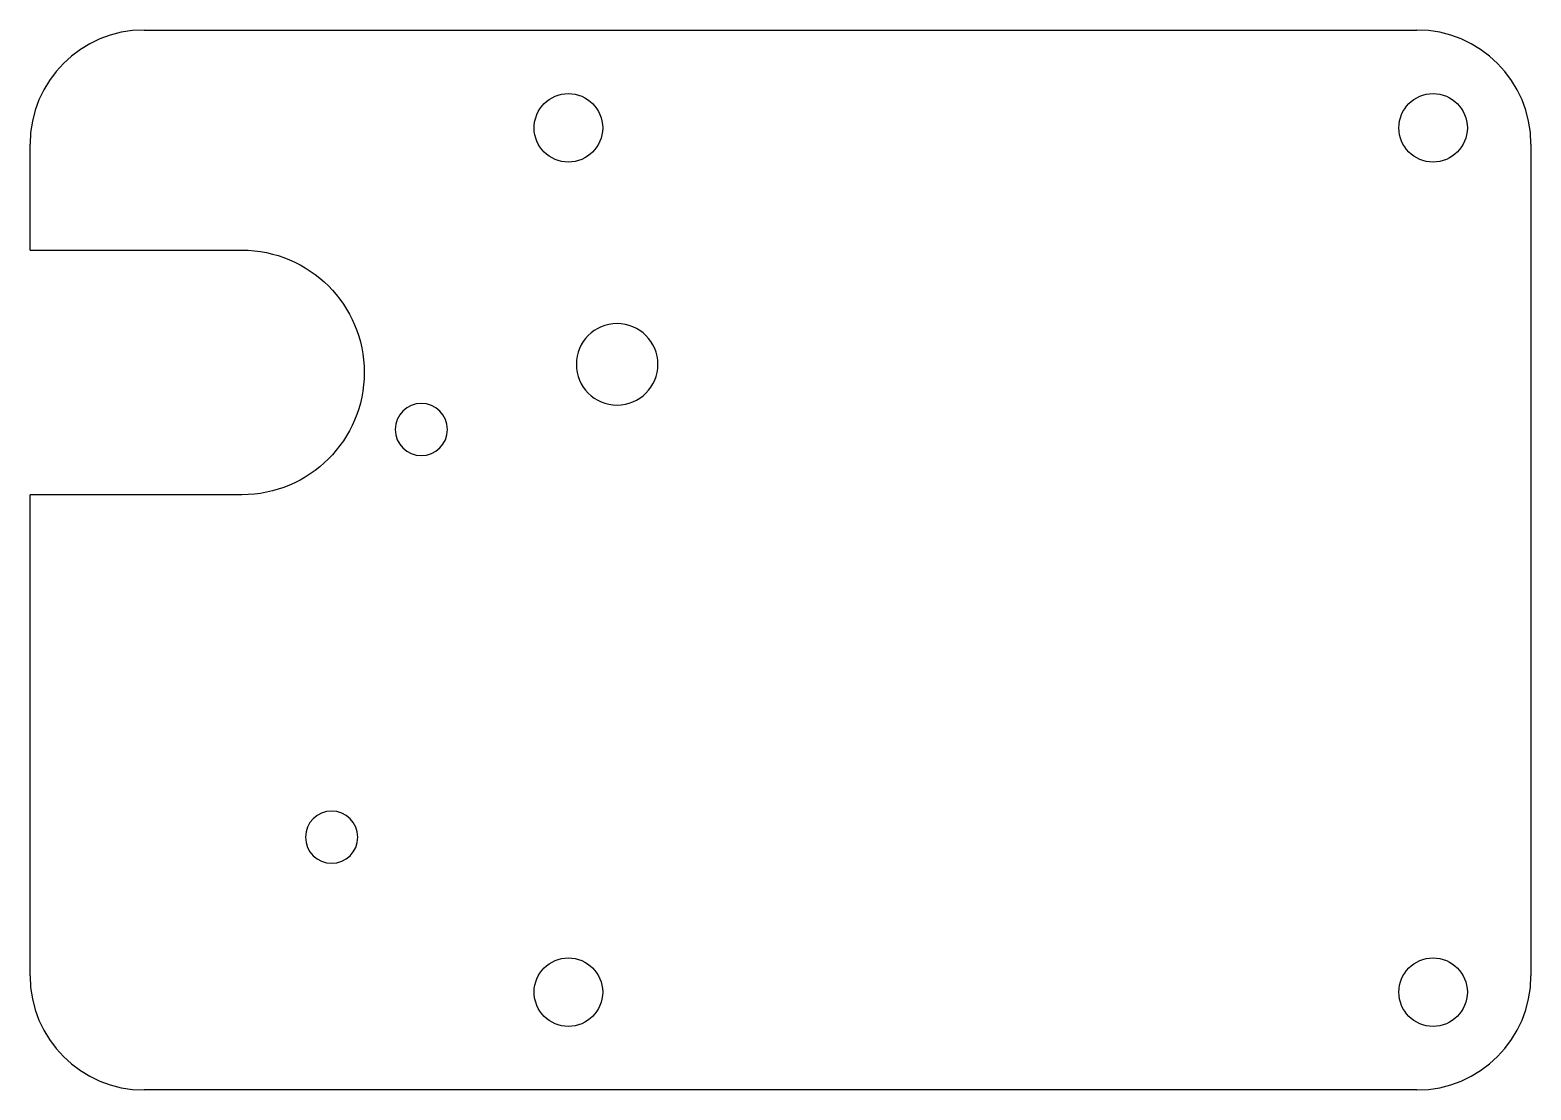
# Model space of a CAD drawing. Extents: x 0 to 92, y 0 to 65.
import ezdxf

# ---------------------------------------------------------------- set-up
doc = ezdxf.new("R2010")
doc.units = 0
doc.header["$MEASUREMENT"] = 0
doc.layers.add('VISIBLE', color=7, linetype='CONTINUOUS')

msp = doc.modelspace()

# ---------------------------------------------------------------- linework, layer by layer
at = {"layer": 'VISIBLE'}
for p, q in [((7, 65), (85, 65)), ((0, 51.5), (0, 58)), ((92, 58), (92, 7)), ((0, 51.5), (12.986, 51.5)), ((12.986, 36.5), (0, 36.5)), ((0, 7), (0, 36.5)), ((85, 0), (7, 0))]:
    msp.add_line(p, q, dxfattribs=at)
for centre in [(33, 59), (86, 59), (33, 6), (86, 6)]:
    msp.add_circle(centre, 2.1, dxfattribs=at)
at = {"layer": 'VISIBLE', "extrusion": (0, 0, -1)}
for centre, radius in [((-35.986, 44.5), 2.5), ((-23.986, 40.5), 1.6), ((-18.486, 15.5), 1.6)]:
    msp.add_circle(centre, radius, dxfattribs=at)
at = {"layer": 'VISIBLE'}
for centre, start, end in [((7, 58), 90, 180), ((85, 58), 0, 90), ((7, 7), 180, 270), ((85, 7), 270, 0)]:
    msp.add_arc(centre, 7, start, end, dxfattribs=at)
at = {"layer": 'VISIBLE', "extrusion": (0, 0, -1)}
msp.add_arc((-12.986, 44), 7.5, 90, 270, dxfattribs=at)

doc.saveas('drawing.dxf')
